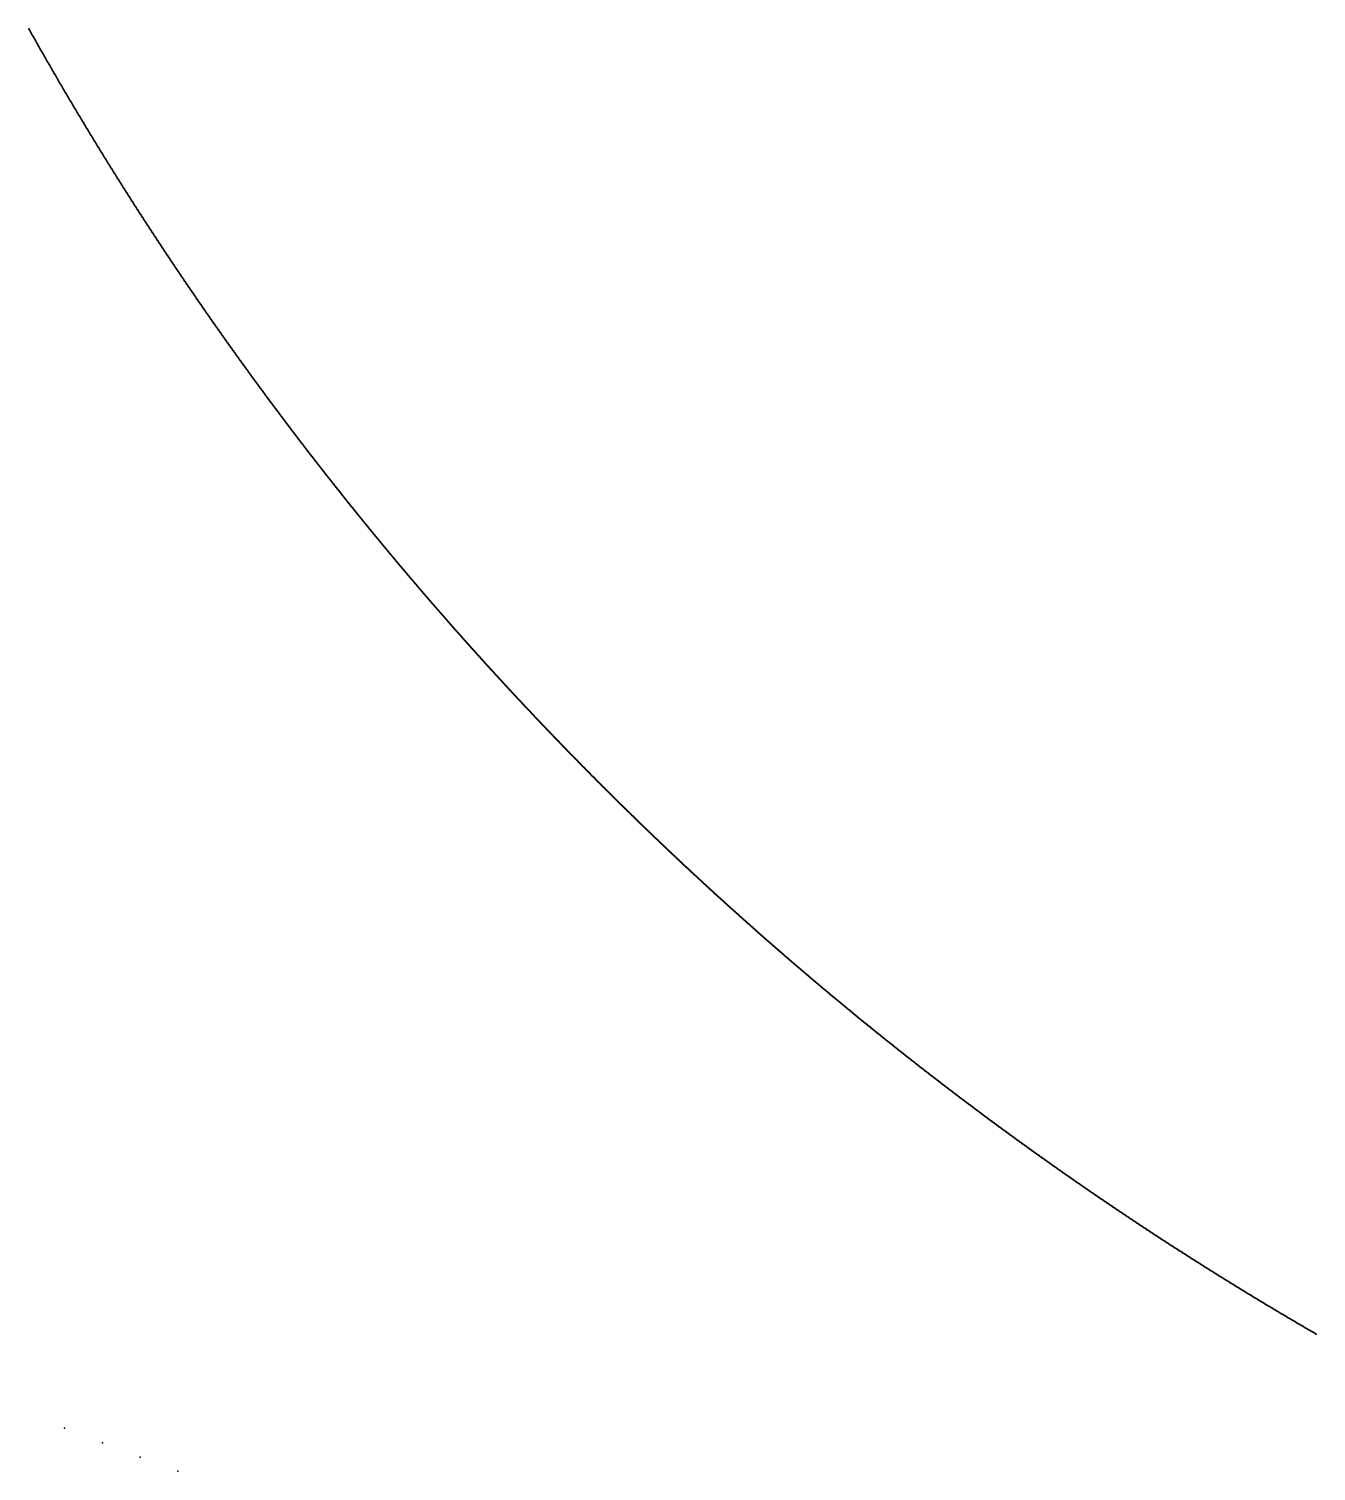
# Model space of a CAD drawing. Header units: metres. Extents: x -98 to 49, y -90 to 91.
# Drawn here: x -42.89 to -24.62, y -44.5 to -24.03 of the extents above; entities that cross this region are included whole.
import ezdxf

# ---------------------------------------------------------------- set-up
doc = ezdxf.new("R2010")
doc.units = ezdxf.units.M

msp = doc.modelspace()

# ---------------------------------------------------------------- linework, layer by layer
for p in [(-42.895, -24.03), (-42.89, -24.039), (-42.885, -24.048), (-42.88, -24.056), (-42.875, -24.065), (-42.87, -24.074), (-42.865, -24.083), (-42.861, -24.091), (-42.856, -24.1), (-42.851, -24.109), (-42.846, -24.117), (-42.841, -24.126), (-42.836, -24.135), (-42.831, -24.144), (-42.826, -24.152), (-42.821, -24.161), (-42.816, -24.17), (-42.811, -24.178), (-42.807, -24.187), (-42.802, -24.196), (-42.797, -24.205), (-42.792, -24.213), (-42.787, -24.222), (-42.782, -24.231), (-42.777, -24.239), (-42.772, -24.248), (-42.767, -24.257), (-42.762, -24.265), (-42.757, -24.274), (-42.752, -24.283), (-42.747, -24.291), (-42.742, -24.3), (-42.737, -24.309), (-42.733, -24.318), (-42.728, -24.326), (-42.723, -24.335), (-42.718, -24.344), (-42.713, -24.352), (-42.708, -24.361), (-42.703, -24.37), (-42.698, -24.378), (-42.693, -24.387), (-42.688, -24.396), (-42.683, -24.404), (-42.678, -24.413), (-42.673, -24.422), (-42.668, -24.43), (-42.663, -24.439), (-42.658, -24.448), (-42.653, -24.456), (-42.648, -24.465), (-42.643, -24.474), (-42.638, -24.483), (-42.633, -24.491), (-42.628, -24.5), (-42.623, -24.509), (-42.618, -24.517), (-42.613, -24.526), (-42.608, -24.535), (-42.603, -24.543), (-42.598, -24.552), (-42.593, -24.561), (-42.588, -24.569), (-42.583, -24.578), (-42.578, -24.586), (-42.573, -24.595), (-42.568, -24.604), (-42.563, -24.612), (-42.558, -24.621), (-42.553, -24.63), (-42.548, -24.638), (-42.543, -24.647), (-42.538, -24.656), (-42.533, -24.664), (-42.528, -24.673), (-42.523, -24.682), (-42.518, -24.69), (-42.513, -24.699), (-42.508, -24.708), (-42.503, -24.716), (-42.498, -24.725), (-42.493, -24.734), (-42.488, -24.742), (-42.483, -24.751), (-42.478, -24.759), (-42.473, -24.768), (-42.468, -24.777), (-42.463, -24.785), (-42.458, -24.794), (-42.453, -24.803), (-42.448, -24.811), (-42.443, -24.82), (-42.438, -24.829), (-42.433, -24.837), (-42.428, -24.846), (-42.423, -24.854), (-42.417, -24.863), (-42.412, -24.872), (-42.407, -24.88), (-42.402, -24.889), (-42.397, -24.898), (-42.392, -24.906), (-42.387, -24.915), (-42.382, -24.923), (-42.377, -24.932), (-42.372, -24.941), (-42.367, -24.949), (-42.362, -24.958), (-42.357, -24.966), (-42.352, -24.975), (-42.347, -24.984), (-42.341, -24.992), (-42.336, -25.001), (-42.331, -25.01), (-42.326, -25.018), (-42.321, -25.027), (-42.316, -25.035), (-42.311, -25.044), (-42.306, -25.053), (-42.301, -25.061), (-42.296, -25.07), (-42.291, -25.078), (-42.285, -25.087), (-42.28, -25.096), (-42.275, -25.104), (-42.27, -25.113), (-42.265, -25.121), (-42.26, -25.13), (-42.255, -25.139), (-42.25, -25.147), (-42.245, -25.156), (-42.239, -25.164), (-42.234, -25.173), (-42.229, -25.182), (-42.224, -25.19), (-42.219, -25.199), (-42.214, -25.207), (-42.209, -25.216), (-42.204, -25.224), (-42.198, -25.233), (-42.193, -25.242), (-42.188, -25.25), (-42.183, -25.259), (-42.178, -25.267), (-42.173, -25.276), (-42.168, -25.284), (-42.162, -25.293), (-42.157, -25.302), (-42.152, -25.31), (-42.147, -25.319), (-42.142, -25.327), (-42.137, -25.336), (-42.132, -25.344), (-42.126, -25.353), (-42.121, -25.362), (-42.116, -25.37), (-42.111, -25.379), (-42.106, -25.387), (-42.101, -25.396), (-42.095, -25.404), (-42.09, -25.413), (-42.085, -25.422), (-42.08, -25.43), (-42.075, -25.439), (-42.07, -25.447), (-42.064, -25.456), (-42.059, -25.464), (-42.054, -25.473), (-42.049, -25.481), (-42.044, -25.49), (-42.039, -25.499), (-42.033, -25.507), (-42.028, -25.516), (-42.023, -25.524), (-42.018, -25.533), (-42.013, -25.541), (-42.007, -25.55), (-42.002, -25.558), (-41.997, -25.567), (-41.992, -25.575), (-41.987, -25.584), (-41.981, -25.593), (-41.976, -25.601), (-41.971, -25.61), (-41.966, -25.618), (-41.961, -25.627), (-41.955, -25.635), (-41.95, -25.644), (-41.945, -25.652), (-41.94, -25.661), (-41.934, -25.669), (-41.929, -25.678), (-41.924, -25.686), (-41.919, -25.695), (-41.914, -25.703), (-41.908, -25.712), (-41.903, -25.72), (-41.898, -25.729), (-41.893, -25.738), (-41.887, -25.746), (-41.882, -25.755), (-41.877, -25.763), (-41.872, -25.772), (-41.866, -25.78), (-41.861, -25.789), (-41.856, -25.797), (-41.851, -25.806), (-41.845, -25.814), (-41.84, -25.823), (-41.835, -25.831), (-41.83, -25.84), (-41.824, -25.848), (-41.819, -25.857), (-41.814, -25.865), (-41.809, -25.874), (-41.803, -25.882), (-41.798, -25.891), (-41.793, -25.899), (-41.788, -25.908), (-41.782, -25.916), (-41.777, -25.925), (-41.772, -25.933), (-41.767, -25.942), (-41.761, -25.95), (-41.756, -25.959), (-41.751, -25.967), (-41.745, -25.976), (-41.74, -25.984), (-41.735, -25.993), (-41.73, -26.001), (-41.724, -26.01), (-41.719, -26.018), (-41.714, -26.027), (-41.708, -26.035), (-41.703, -26.044), (-41.698, -26.052), (-41.692, -26.06), (-41.687, -26.069), (-41.682, -26.077), (-41.677, -26.086), (-41.671, -26.094), (-41.666, -26.103), (-41.661, -26.111), (-41.655, -26.12), (-41.65, -26.128), (-41.645, -26.137), (-41.639, -26.145), (-41.634, -26.154), (-41.629, -26.162), (-41.623, -26.171), (-41.618, -26.179), (-41.613, -26.188), (-41.607, -26.196), (-41.602, -26.204), (-41.597, -26.213), (-41.591, -26.221), (-41.586, -26.23), (-41.581, -26.238), (-41.575, -26.247), (-41.57, -26.255), (-41.565, -26.264), (-41.559, -26.272), (-41.554, -26.281), (-41.549, -26.289), (-41.543, -26.297), (-41.538, -26.306), (-41.533, -26.314), (-41.527, -26.323), (-41.522, -26.331), (-41.517, -26.34), (-41.511, -26.348), (-41.506, -26.357), (-41.501, -26.365), (-41.495, -26.373), (-41.49, -26.382), (-41.484, -26.39), (-41.479, -26.399), (-41.474, -26.407), (-41.468, -26.416), (-41.463, -26.424), (-41.458, -26.433), (-41.452, -26.441), (-41.447, -26.449), (-41.442, -26.458), (-41.436, -26.466), (-41.431, -26.475), (-41.425, -26.483), (-41.42, -26.491), (-41.415, -26.5), (-41.409, -26.508), (-41.404, -26.517), (-41.398, -26.525), (-41.393, -26.534), (-41.388, -26.542), (-41.382, -26.55), (-41.377, -26.559), (-41.371, -26.567), (-41.366, -26.576), (-41.361, -26.584), (-41.355, -26.593), (-41.35, -26.601), (-41.344, -26.609), (-41.339, -26.618), (-41.334, -26.626), (-41.328, -26.635), (-41.323, -26.643), (-41.317, -26.651), (-41.312, -26.66), (-41.306, -26.668), (-41.301, -26.677), (-41.296, -26.685), (-41.29, -26.693), (-41.285, -26.702), (-41.279, -26.71), (-41.274, -26.719), (-41.268, -26.727), (-41.263, -26.735), (-41.258, -26.744), (-41.252, -26.752), (-41.247, -26.76), (-41.241, -26.769), (-41.236, -26.777), (-41.23, -26.786), (-41.225, -26.794), (-41.219, -26.802), (-41.214, -26.811), (-41.209, -26.819), (-41.203, -26.828), (-41.198, -26.836), (-41.192, -26.844), (-41.187, -26.853), (-41.181, -26.861), (-41.176, -26.869), (-41.17, -26.878), (-41.165, -26.886), (-41.159, -26.895), (-41.154, -26.903), (-41.148, -26.911), (-41.143, -26.92), (-41.138, -26.928), (-41.132, -26.936), (-41.127, -26.945), (-41.121, -26.953), (-41.116, -26.961), (-41.11, -26.97), (-41.105, -26.978), (-41.099, -26.987), (-41.094, -26.995), (-41.088, -27.003), (-41.083, -27.012), (-41.077, -27.02), (-41.072, -27.028), (-41.066, -27.037), (-41.061, -27.045), (-41.055, -27.053), (-41.05, -27.062), (-41.044, -27.07), (-41.039, -27.078), (-41.033, -27.087), (-41.028, -27.095), (-41.022, -27.103), (-41.017, -27.112), (-41.011, -27.12), (-41.006, -27.128), (-41, -27.137), (-40.995, -27.145), (-40.989, -27.153), (-40.984, -27.162), (-40.978, -27.17), (-40.972, -27.179), (-40.967, -27.187), (-40.961, -27.195), (-40.956, -27.203), (-40.95, -27.212), (-40.945, -27.22), (-40.939, -27.228), (-40.934, -27.237), (-40.928, -27.245), (-40.923, -27.253), (-40.917, -27.262), (-40.912, -27.27), (-40.906, -27.278), (-40.9, -27.287), (-40.895, -27.295), (-40.889, -27.303), (-40.884, -27.312), (-40.878, -27.32), (-40.873, -27.328), (-40.867, -27.337), (-40.862, -27.345), (-40.856, -27.353), (-40.85, -27.362), (-40.845, -27.37), (-40.839, -27.378), (-40.834, -27.386), (-40.828, -27.395), (-40.823, -27.403), (-40.817, -27.411), (-40.811, -27.42), (-40.806, -27.428), (-40.8, -27.436), (-40.795, -27.445), (-40.789, -27.453), (-40.784, -27.461), (-40.778, -27.469), (-40.772, -27.478), (-40.767, -27.486), (-40.761, -27.494), (-40.756, -27.503), (-40.75, -27.511), (-40.744, -27.519), (-40.739, -27.527), (-40.733, -27.536), (-40.728, -27.544), (-40.722, -27.552), (-40.716, -27.561), (-40.711, -27.569), (-40.705, -27.577), (-40.7, -27.585), (-40.694, -27.594), (-40.688, -27.602), (-40.683, -27.61), (-40.677, -27.619), (-40.672, -27.627), (-40.666, -27.635), (-40.66, -27.643), (-40.655, -27.652), (-40.649, -27.66), (-40.643, -27.668), (-40.638, -27.676), (-40.632, -27.685), (-40.627, -27.693), (-40.621, -27.701), (-40.615, -27.709), (-40.61, -27.718), (-40.604, -27.726), (-40.598, -27.734), (-40.593, -27.742), (-40.587, -27.751), (-40.581, -27.759), (-40.576, -27.767), (-40.57, -27.775), (-40.564, -27.784), (-40.559, -27.792), (-40.553, -27.8), (-40.548, -27.808), (-40.542, -27.817), (-40.536, -27.825), (-40.531, -27.833), (-40.525, -27.841), (-40.519, -27.85), (-40.514, -27.858), (-40.508, -27.866), (-40.502, -27.874), (-40.497, -27.883), (-40.491, -27.891), (-40.485, -27.899), (-40.48, -27.907), (-40.474, -27.916), (-40.468, -27.924), (-40.463, -27.932), (-40.457, -27.94), (-40.451, -27.949), (-40.445, -27.957), (-40.44, -27.965), (-40.434, -27.973), (-40.428, -27.981), (-40.423, -27.99), (-40.417, -27.998), (-40.411, -28.006), (-40.406, -28.014), (-40.4, -28.022), (-40.394, -28.031), (-40.389, -28.039), (-40.383, -28.047), (-40.377, -28.055), (-40.371, -28.064), (-40.366, -28.072), (-40.36, -28.08), (-40.354, -28.088), (-40.349, -28.096), (-40.343, -28.105), (-40.337, -28.113), (-40.331, -28.121), (-40.326, -28.129), (-40.32, -28.137), (-40.314, -28.146), (-40.309, -28.154), (-40.303, -28.162), (-40.297, -28.17), (-40.291, -28.178), (-40.286, -28.187), (-40.28, -28.195), (-40.274, -28.203), (-40.268, -28.211), (-40.263, -28.219), (-40.257, -28.228), (-40.251, -28.236), (-40.245, -28.244), (-40.24, -28.252), (-40.234, -28.26), (-40.228, -28.268), (-40.222, -28.277), (-40.217, -28.285), (-40.211, -28.293), (-40.205, -28.301), (-40.199, -28.309), (-40.194, -28.318), (-40.188, -28.326), (-40.182, -28.334), (-40.176, -28.342), (-40.171, -28.35), (-40.165, -28.358), (-40.159, -28.367), (-40.153, -28.375), (-40.148, -28.383), (-40.142, -28.391), (-40.136, -28.399), (-40.13, -28.407), (-40.124, -28.416), (-40.119, -28.424), (-40.113, -28.432), (-40.107, -28.44), (-40.101, -28.448), (-40.096, -28.456), (-40.09, -28.464), (-40.084, -28.473), (-40.078, -28.481), (-40.072, -28.489), (-40.067, -28.497), (-40.061, -28.505), (-40.055, -28.513), (-40.049, -28.522), (-40.043, -28.53), (-40.038, -28.538), (-40.032, -28.546), (-40.026, -28.554), (-40.02, -28.562), (-40.014, -28.57), (-40.009, -28.578), (-40.003, -28.587), (-39.997, -28.595), (-39.991, -28.603), (-39.985, -28.611), (-39.979, -28.619), (-39.974, -28.627), (-39.968, -28.635), (-39.962, -28.644), (-39.956, -28.652), (-39.95, -28.66), (-39.945, -28.668), (-39.939, -28.676), (-39.933, -28.684), (-39.927, -28.692), (-39.921, -28.7), (-39.915, -28.709), (-39.91, -28.717), (-39.904, -28.725), (-39.898, -28.733), (-39.892, -28.741), (-39.886, -28.749), (-39.88, -28.757), (-39.874, -28.765), (-39.869, -28.773), (-39.863, -28.782), (-39.857, -28.79), (-39.851, -28.798), (-39.845, -28.806), (-39.839, -28.814), (-39.833, -28.822), (-39.828, -28.83), (-39.822, -28.838), (-39.816, -28.846), (-39.81, -28.854), (-39.804, -28.863), (-39.798, -28.871), (-39.792, -28.879), (-39.787, -28.887), (-39.781, -28.895), (-39.775, -28.903), (-39.769, -28.911), (-39.763, -28.919), (-39.757, -28.927), (-39.751, -28.935), (-39.745, -28.943), (-39.739, -28.952), (-39.734, -28.96), (-39.728, -28.968), (-39.722, -28.976), (-39.716, -28.984), (-39.71, -28.992), (-39.704, -29), (-39.698, -29.008), (-39.692, -29.016), (-39.686, -29.024), (-39.68, -29.032), (-39.675, -29.04), (-39.669, -29.048), (-39.663, -29.056), (-39.657, -29.065), (-39.651, -29.073), (-39.645, -29.081), (-39.639, -29.089), (-39.633, -29.097), (-39.627, -29.105), (-39.621, -29.113), (-39.615, -29.121), (-39.61, -29.129), (-39.604, -29.137), (-39.598, -29.145), (-39.592, -29.153), (-39.586, -29.161), (-39.58, -29.169), (-39.574, -29.177), (-39.568, -29.185), (-39.562, -29.193), (-39.556, -29.201), (-39.55, -29.209), (-39.544, -29.218), (-39.538, -29.226), (-39.532, -29.234), (-39.526, -29.242), (-39.52, -29.25), (-39.515, -29.258), (-39.509, -29.266), (-39.503, -29.274), (-39.497, -29.282), (-39.491, -29.29), (-39.485, -29.298), (-39.479, -29.306), (-39.473, -29.314), (-39.467, -29.322), (-39.461, -29.33), (-39.455, -29.338), (-39.449, -29.346), (-39.443, -29.354), (-39.437, -29.362), (-39.431, -29.37), (-39.425, -29.378), (-39.419, -29.386), (-39.413, -29.394), (-39.407, -29.402), (-39.401, -29.41), (-39.395, -29.418), (-39.389, -29.426), (-39.383, -29.434), (-39.377, -29.442), (-39.371, -29.45), (-39.365, -29.458), (-39.359, -29.466), (-39.353, -29.474), (-39.347, -29.482), (-39.341, -29.49), (-39.335, -29.498), (-39.329, -29.506), (-39.323, -29.514), (-39.317, -29.522), (-39.311, -29.53), (-39.305, -29.538), (-39.299, -29.546), (-39.293, -29.554), (-39.287, -29.562), (-39.281, -29.57), (-39.275, -29.578), (-39.269, -29.586), (-39.263, -29.594), (-39.257, -29.602), (-39.251, -29.61), (-39.245, -29.618), (-39.239, -29.626), (-39.233, -29.634), (-39.227, -29.642), (-39.221, -29.65), (-39.215, -29.658), (-39.209, -29.666), (-39.203, -29.674), (-39.197, -29.682), (-39.191, -29.69), (-39.185, -29.698), (-39.179, -29.706), (-39.173, -29.714), (-39.167, -29.722), (-39.161, -29.73), (-39.155, -29.738), (-39.149, -29.746), (-39.143, -29.754), (-39.136, -29.762), (-39.13, -29.77), (-39.124, -29.777), (-39.118, -29.785), (-39.112, -29.793), (-39.106, -29.801), (-39.1, -29.809), (-39.094, -29.817), (-39.088, -29.825), (-39.082, -29.833), (-39.076, -29.841), (-39.07, -29.849), (-39.064, -29.857), (-39.058, -29.865), (-39.052, -29.873), (-39.045, -29.881), (-39.039, -29.889), (-39.033, -29.897), (-39.027, -29.905), (-39.021, -29.913), (-39.015, -29.921), (-39.009, -29.928), (-39.003, -29.936), (-38.997, -29.944), (-38.991, -29.952), (-38.985, -29.96), (-38.979, -29.968), (-38.972, -29.976), (-38.966, -29.984), (-38.96, -29.992), (-38.954, -30), (-38.948, -30.008), (-38.942, -30.016), (-38.936, -30.024), (-38.93, -30.031), (-38.924, -30.039), (-38.918, -30.047), (-38.911, -30.055), (-38.905, -30.063), (-38.899, -30.071), (-38.893, -30.079), (-38.887, -30.087), (-38.881, -30.095), (-38.875, -30.103), (-38.869, -30.111), (-38.862, -30.118), (-38.856, -30.126), (-38.85, -30.134), (-38.844, -30.142), (-38.838, -30.15), (-38.832, -30.158), (-38.826, -30.166), (-38.82, -30.174), (-38.813, -30.182), (-38.807, -30.19), (-38.801, -30.197), (-38.795, -30.205), (-38.789, -30.213), (-38.783, -30.221), (-38.777, -30.229), (-38.77, -30.237), (-38.764, -30.245), (-38.758, -30.253), (-38.752, -30.261), (-38.746, -30.268), (-38.74, -30.276), (-38.733, -30.284), (-38.727, -30.292), (-38.721, -30.3), (-38.715, -30.308), (-38.709, -30.316), (-38.703, -30.324), (-38.696, -30.331), (-38.69, -30.339), (-38.684, -30.347), (-38.678, -30.355), (-38.672, -30.363), (-38.666, -30.371), (-38.659, -30.379), (-38.653, -30.386), (-38.647, -30.394), (-38.641, -30.402), (-38.635, -30.41), (-38.629, -30.418), (-38.622, -30.426), (-38.616, -30.434), (-38.61, -30.441), (-38.604, -30.449), (-38.598, -30.457), (-38.591, -30.465), (-38.585, -30.473), (-38.579, -30.481), (-38.573, -30.489), (-38.567, -30.496), (-38.56, -30.504), (-38.554, -30.512), (-38.548, -30.52), (-38.542, -30.528), (-38.536, -30.536), (-38.529, -30.543), (-38.523, -30.551), (-38.517, -30.559), (-38.511, -30.567), (-38.505, -30.575), (-38.498, -30.583), (-38.492, -30.59), (-38.486, -30.598), (-38.48, -30.606), (-38.473, -30.614), (-38.467, -30.622), (-38.461, -30.63), (-38.455, -30.637), (-38.448, -30.645), (-38.442, -30.653), (-38.436, -30.661), (-38.43, -30.669), (-38.424, -30.676), (-38.417, -30.684), (-38.411, -30.692), (-38.405, -30.7), (-38.399, -30.708), (-38.392, -30.716), (-38.386, -30.723), (-38.38, -30.731), (-38.374, -30.739), (-38.367, -30.747), (-38.361, -30.755), (-38.355, -30.762), (-38.349, -30.77), (-38.342, -30.778), (-38.336, -30.786), (-38.33, -30.794), (-38.324, -30.801), (-38.317, -30.809), (-38.311, -30.817), (-38.305, -30.825), (-38.298, -30.832), (-38.292, -30.84), (-38.286, -30.848), (-38.28, -30.856), (-38.273, -30.864), (-38.267, -30.871), (-38.261, -30.879), (-38.255, -30.887), (-38.248, -30.895), (-38.242, -30.903), (-38.236, -30.91), (-38.229, -30.918), (-38.223, -30.926), (-38.217, -30.934), (-38.211, -30.941), (-38.204, -30.949), (-38.198, -30.957), (-38.192, -30.965), (-38.185, -30.972), (-38.179, -30.98), (-38.173, -30.988), (-38.166, -30.996), (-38.16, -31.004), (-38.154, -31.011), (-38.148, -31.019), (-38.141, -31.027), (-38.135, -31.035), (-38.129, -31.042), (-38.122, -31.05), (-38.116, -31.058), (-38.11, -31.066), (-38.103, -31.073), (-38.097, -31.081), (-38.091, -31.089), (-38.084, -31.097), (-38.078, -31.104), (-38.072, -31.112), (-38.065, -31.12), (-38.059, -31.128), (-38.053, -31.135), (-38.046, -31.143), (-38.04, -31.151), (-38.034, -31.158), (-38.027, -31.166), (-38.021, -31.174), (-38.015, -31.182), (-38.008, -31.189), (-38.002, -31.197), (-37.996, -31.205), (-37.989, -31.213), (-37.983, -31.22), (-37.977, -31.228), (-37.97, -31.236), (-37.964, -31.243), (-37.958, -31.251), (-37.951, -31.259), (-37.945, -31.267), (-37.938, -31.274), (-37.932, -31.282), (-37.926, -31.29), (-37.919, -31.297), (-37.913, -31.305), (-37.907, -31.313), (-37.9, -31.321), (-37.894, -31.328), (-37.888, -31.336), (-37.881, -31.344), (-37.875, -31.351), (-37.868, -31.359), (-37.862, -31.367), (-37.856, -31.375), (-37.849, -31.382), (-37.843, -31.39), (-37.837, -31.398), (-37.83, -31.405), (-37.824, -31.413), (-37.817, -31.421), (-37.811, -31.428), (-37.805, -31.436), (-37.798, -31.444), (-37.792, -31.451), (-37.785, -31.459), (-37.779, -31.467), (-37.773, -31.475), (-37.766, -31.482), (-37.76, -31.49), (-37.753, -31.498), (-37.747, -31.505), (-37.741, -31.513), (-37.734, -31.521), (-37.728, -31.528), (-37.721, -31.536), (-37.715, -31.544), (-37.708, -31.551), (-37.702, -31.559), (-37.696, -31.567), (-37.689, -31.574), (-37.683, -31.582), (-37.676, -31.59), (-37.67, -31.597), (-37.664, -31.605), (-37.657, -31.613), (-37.651, -31.62), (-37.644, -31.628), (-37.638, -31.636), (-37.631, -31.643), (-37.625, -31.651), (-37.619, -31.659), (-37.612, -31.666), (-37.606, -31.674), (-37.599, -31.681), (-37.593, -31.689), (-37.586, -31.697), (-37.58, -31.704), (-37.573, -31.712), (-37.567, -31.72), (-37.561, -31.727), (-37.554, -31.735), (-37.548, -31.743), (-37.541, -31.75), (-37.535, -31.758), (-37.528, -31.765), (-37.522, -31.773), (-37.515, -31.781), (-37.509, -31.788), (-37.502, -31.796), (-37.496, -31.804), (-37.489, -31.811), (-37.483, -31.819), (-37.476, -31.826), (-37.47, -31.834), (-37.464, -31.842), (-37.457, -31.849), (-37.451, -31.857), (-37.444, -31.865), (-37.438, -31.872), (-37.431, -31.88), (-37.425, -31.887), (-37.418, -31.895), (-37.412, -31.903), (-37.405, -31.91), (-37.399, -31.918), (-37.392, -31.925), (-37.386, -31.933), (-37.379, -31.941), (-37.373, -31.948), (-37.366, -31.956), (-37.36, -31.963), (-37.353, -31.971), (-37.347, -31.979), (-37.34, -31.986), (-37.334, -31.994), (-37.327, -32.001), (-37.321, -32.009), (-37.314, -32.017), (-37.308, -32.024), (-37.301, -32.032), (-37.295, -32.039), (-37.288, -32.047), (-37.282, -32.055), (-37.275, -32.062), (-37.269, -32.07), (-37.262, -32.077), (-37.256, -32.085), (-37.249, -32.092), (-37.242, -32.1), (-37.236, -32.108), (-37.229, -32.115), (-37.223, -32.123), (-37.216, -32.13), (-37.21, -32.138), (-37.203, -32.145), (-37.197, -32.153), (-37.19, -32.161), (-37.184, -32.168), (-37.177, -32.176), (-37.171, -32.183), (-37.164, -32.191), (-37.157, -32.198), (-37.151, -32.206), (-37.144, -32.213), (-37.138, -32.221), (-37.131, -32.229), (-37.125, -32.236), (-37.118, -32.244), (-37.112, -32.251), (-37.105, -32.259), (-37.099, -32.266), (-37.092, -32.274), (-37.085, -32.281), (-37.079, -32.289), (-37.072, -32.296), (-37.066, -32.304), (-37.059, -32.312), (-37.053, -32.319), (-37.046, -32.327), (-37.039, -32.334), (-37.033, -32.342), (-37.026, -32.349), (-37.02, -32.357), (-37.013, -32.364), (-37.006, -32.372), (-37, -32.379), (-36.993, -32.387), (-36.987, -32.394), (-36.98, -32.402), (-36.974, -32.409), (-36.967, -32.417), (-36.96, -32.424), (-36.954, -32.432), (-36.947, -32.439), (-36.941, -32.447), (-36.934, -32.455), (-36.927, -32.462), (-36.921, -32.47), (-36.914, -32.477), (-36.908, -32.485), (-36.901, -32.492), (-36.894, -32.5), (-36.888, -32.507), (-36.881, -32.515), (-36.875, -32.522), (-36.868, -32.53), (-36.861, -32.537), (-36.855, -32.545), (-36.848, -32.552), (-36.841, -32.56), (-36.835, -32.567), (-36.828, -32.575), (-36.822, -32.582), (-36.815, -32.589), (-36.808, -32.597), (-36.802, -32.604), (-36.795, -32.612), (-36.788, -32.619), (-36.782, -32.627), (-36.775, -32.634), (-36.768, -32.642), (-36.762, -32.649), (-36.755, -32.657), (-36.749, -32.664), (-36.742, -32.672), (-36.735, -32.679), (-36.729, -32.687), (-36.722, -32.694), (-36.715, -32.702), (-36.709, -32.709), (-36.702, -32.717), (-36.695, -32.724), (-36.689, -32.731), (-36.682, -32.739), (-36.675, -32.746), (-36.669, -32.754), (-36.662, -32.761), (-36.655, -32.769), (-36.649, -32.776), (-36.642, -32.784), (-36.635, -32.791), (-36.629, -32.799), (-36.622, -32.806), (-36.615, -32.813), (-36.609, -32.821), (-36.602, -32.828), (-36.595, -32.836), (-36.589, -32.843), (-36.582, -32.851), (-36.575, -32.858), (-36.569, -32.866), (-36.562, -32.873), (-36.555, -32.88), (-36.549, -32.888), (-36.542, -32.895), (-36.535, -32.903), (-36.529, -32.91), (-36.522, -32.918), (-36.515, -32.925), (-36.508, -32.932), (-36.502, -32.94), (-36.495, -32.947), (-36.488, -32.955), (-36.482, -32.962), (-36.475, -32.97), (-36.468, -32.977), (-36.462, -32.984), (-36.455, -32.992), (-36.448, -32.999), (-36.441, -33.007), (-36.435, -33.014), (-36.428, -33.021), (-36.421, -33.029), (-36.415, -33.036), (-36.408, -33.044), (-36.401, -33.051), (-36.394, -33.058), (-36.388, -33.066), (-36.381, -33.073), (-36.374, -33.081), (-36.367, -33.088), (-36.361, -33.095), (-36.354, -33.103), (-36.347, -33.11), (-36.341, -33.118), (-36.334, -33.125), (-36.327, -33.132), (-36.32, -33.14), (-36.314, -33.147), (-36.307, -33.155), (-36.3, -33.162), (-36.293, -33.169), (-36.287, -33.177), (-36.28, -33.184), (-36.273, -33.191), (-36.266, -33.199), (-36.26, -33.206), (-36.253, -33.214), (-36.246, -33.221), (-36.239, -33.228), (-36.233, -33.236), (-36.226, -33.243), (-36.219, -33.25), (-36.212, -33.258), (-36.206, -33.265), (-36.199, -33.273), (-36.192, -33.28), (-36.185, -33.287), (-36.178, -33.295), (-36.172, -33.302), (-36.165, -33.309), (-36.158, -33.317), (-36.151, -33.324), (-36.145, -33.331), (-36.138, -33.339), (-36.131, -33.346), (-36.124, -33.353), (-36.117, -33.361), (-36.111, -33.368), (-36.104, -33.375), (-36.097, -33.383), (-36.09, -33.39), (-36.084, -33.397), (-36.077, -33.405), (-36.07, -33.412), (-36.063, -33.419), (-36.056, -33.427), (-36.05, -33.434), (-36.043, -33.441), (-36.036, -33.449), (-36.029, -33.456), (-36.022, -33.463), (-36.016, -33.471), (-36.009, -33.478), (-36.002, -33.485), (-35.995, -33.493), (-35.988, -33.5), (-35.981, -33.507), (-35.975, -33.515), (-35.968, -33.522), (-35.961, -33.529), (-35.954, -33.537), (-35.947, -33.544), (-35.941, -33.551), (-35.934, -33.559), (-35.927, -33.566), (-35.92, -33.573), (-35.913, -33.581), (-35.906, -33.588), (-35.9, -33.595), (-35.893, -33.602), (-35.886, -33.61), (-35.879, -33.617), (-35.872, -33.624), (-35.865, -33.632), (-35.859, -33.639), (-35.852, -33.646), (-35.845, -33.653), (-35.838, -33.661), (-35.831, -33.668), (-35.824, -33.675), (-35.818, -33.683), (-35.811, -33.69), (-35.804, -33.697), (-35.797, -33.704), (-35.79, -33.712), (-35.783, -33.719), (-35.776, -33.726), (-35.77, -33.734), (-35.763, -33.741), (-35.756, -33.748), (-35.749, -33.755), (-35.742, -33.763), (-35.735, -33.77), (-35.728, -33.777), (-35.721, -33.784), (-35.715, -33.792), (-35.708, -33.799), (-35.701, -33.806), (-35.694, -33.814), (-35.687, -33.821), (-35.68, -33.828), (-35.673, -33.835), (-35.666, -33.843), (-35.66, -33.85), (-35.653, -33.857), (-35.646, -33.864), (-35.639, -33.872), (-35.632, -33.879), (-35.625, -33.886), (-35.618, -33.893), (-35.611, -33.901), (-35.604, -33.908), (-35.598, -33.915), (-35.591, -33.922), (-35.584, -33.929), (-35.577, -33.937), (-35.57, -33.944), (-35.563, -33.951), (-35.556, -33.958), (-35.549, -33.966), (-35.542, -33.973), (-35.535, -33.98), (-35.529, -33.987), (-35.522, -33.995), (-35.515, -34.002), (-35.508, -34.009), (-35.501, -34.016), (-35.494, -34.023), (-35.487, -34.031), (-35.48, -34.038), (-35.473, -34.045), (-35.466, -34.052), (-35.459, -34.06), (-35.452, -34.067), (-35.445, -34.074), (-35.439, -34.081), (-35.432, -34.088), (-35.425, -34.096), (-35.418, -34.103), (-35.411, -34.11), (-35.404, -34.117), (-35.397, -34.124), (-35.39, -34.132), (-35.383, -34.139), (-35.376, -34.146), (-35.369, -34.153), (-35.362, -34.16), (-35.355, -34.168), (-35.348, -34.175), (-35.341, -34.182), (-35.334, -34.189), (-35.327, -34.196), (-35.321, -34.203), (-35.314, -34.211), (-35.307, -34.218), (-35.3, -34.225), (-35.293, -34.232), (-35.286, -34.239), (-35.279, -34.247), (-35.272, -34.254), (-35.265, -34.261), (-35.258, -34.268), (-35.251, -34.275), (-35.244, -34.282), (-35.237, -34.29), (-35.23, -34.297), (-35.223, -34.304), (-35.216, -34.311), (-35.209, -34.318), (-35.202, -34.325), (-35.195, -34.333), (-35.188, -34.34), (-35.181, -34.347), (-35.174, -34.354), (-35.167, -34.361), (-35.16, -34.368), (-35.153, -34.375), (-35.146, -34.383), (-35.139, -34.39), (-35.132, -34.397), (-35.125, -34.404), (-35.118, -34.411), (-35.111, -34.418), (-35.104, -34.425), (-35.097, -34.433), (-35.09, -34.44), (-35.083, -34.447), (-35.076, -34.454), (-35.069, -34.461), (-35.062, -34.468), (-35.055, -34.475), (-35.048, -34.483), (-35.041, -34.49), (-35.034, -34.497), (-35.027, -34.504), (-35.02, -34.511), (-35.013, -34.518), (-35.006, -34.525), (-34.999, -34.532), (-34.992, -34.539), (-34.985, -34.547), (-34.978, -34.554), (-34.971, -34.561), (-34.964, -34.568), (-34.957, -34.575), (-34.95, -34.582), (-34.943, -34.589), (-34.936, -34.596), (-34.929, -34.603), (-34.922, -34.611), (-34.915, -34.618), (-34.908, -34.625), (-34.901, -34.632), (-34.893, -34.639), (-34.886, -34.646), (-34.879, -34.653), (-34.872, -34.66), (-34.865, -34.667), (-34.858, -34.674), (-34.851, -34.682), (-34.844, -34.689), (-34.837, -34.696), (-34.83, -34.703), (-34.823, -34.71), (-34.816, -34.717), (-34.809, -34.724), (-34.802, -34.731), (-34.795, -34.738), (-34.788, -34.745), (-34.781, -34.752), (-34.774, -34.759), (-34.766, -34.766), (-34.759, -34.774), (-34.752, -34.781), (-34.745, -34.788), (-34.738, -34.795), (-34.731, -34.802), (-34.724, -34.809), (-34.717, -34.816), (-34.71, -34.823), (-34.703, -34.83), (-34.696, -34.837), (-34.689, -34.844), (-34.682, -34.851), (-34.674, -34.858), (-34.667, -34.865), (-34.66, -34.872), (-34.653, -34.879), (-34.646, -34.886), (-34.639, -34.893), (-34.632, -34.901), (-34.625, -34.908), (-34.618, -34.915), (-34.611, -34.922), (-34.603, -34.929), (-34.596, -34.936), (-34.589, -34.943), (-34.582, -34.95), (-34.575, -34.957), (-34.568, -34.964), (-34.561, -34.971), (-34.554, -34.978), (-34.547, -34.985), (-34.539, -34.992), (-34.532, -34.999), (-34.525, -35.006), (-34.518, -35.013), (-34.511, -35.02), (-34.504, -35.027), (-34.497, -35.034), (-34.49, -35.041), (-34.483, -35.048), (-34.475, -35.055), (-34.468, -35.062), (-34.461, -35.069), (-34.454, -35.076), (-34.447, -35.083), (-34.44, -35.09), (-34.433, -35.097), (-34.425, -35.104), (-34.418, -35.111), (-34.411, -35.118), (-34.404, -35.125), (-34.397, -35.132), (-34.39, -35.139), (-34.383, -35.146), (-34.375, -35.153), (-34.368, -35.16), (-34.361, -35.167), (-34.354, -35.174), (-34.347, -35.181), (-34.34, -35.188), (-34.333, -35.195), (-34.325, -35.202), (-34.318, -35.209), (-34.311, -35.216), (-34.304, -35.223), (-34.297, -35.23), (-34.29, -35.237), (-34.282, -35.244), (-34.275, -35.251), (-34.268, -35.258), (-34.261, -35.265), (-34.254, -35.272), (-34.247, -35.279), (-34.239, -35.286), (-34.232, -35.293), (-34.225, -35.3), (-34.218, -35.307), (-34.211, -35.314), (-34.203, -35.321), (-34.196, -35.327), (-34.189, -35.334), (-34.182, -35.341), (-34.175, -35.348), (-34.168, -35.355), (-34.16, -35.362), (-34.153, -35.369), (-34.146, -35.376), (-34.139, -35.383), (-34.132, -35.39), (-34.124, -35.397), (-34.117, -35.404), (-34.11, -35.411), (-34.103, -35.418), (-34.096, -35.425), (-34.088, -35.432), (-34.081, -35.439), (-34.074, -35.445), (-34.067, -35.452), (-34.06, -35.459), (-34.052, -35.466), (-34.045, -35.473), (-34.038, -35.48), (-34.031, -35.487), (-34.023, -35.494), (-34.016, -35.501), (-34.009, -35.508), (-34.002, -35.515), (-33.995, -35.522), (-33.987, -35.529), (-33.98, -35.535), (-33.973, -35.542), (-33.966, -35.549), (-33.958, -35.556), (-33.951, -35.563), (-33.944, -35.57), (-33.937, -35.577), (-33.929, -35.584), (-33.922, -35.591), (-33.915, -35.598), (-33.908, -35.604), (-33.901, -35.611), (-33.893, -35.618), (-33.886, -35.625), (-33.879, -35.632), (-33.872, -35.639), (-33.864, -35.646), (-33.857, -35.653), (-33.85, -35.66), (-33.843, -35.666), (-33.835, -35.673), (-33.828, -35.68), (-33.821, -35.687), (-33.814, -35.694), (-33.806, -35.701), (-33.799, -35.708), (-33.792, -35.715), (-33.784, -35.721), (-33.777, -35.728), (-33.77, -35.735), (-33.763, -35.742), (-33.755, -35.749), (-33.748, -35.756), (-33.741, -35.763), (-33.734, -35.77), (-33.726, -35.776), (-33.719, -35.783), (-33.712, -35.79), (-33.704, -35.797), (-33.697, -35.804), (-33.69, -35.811), (-33.683, -35.818), (-33.675, -35.824), (-33.668, -35.831), (-33.661, -35.838), (-33.653, -35.845), (-33.646, -35.852), (-33.639, -35.859), (-33.632, -35.865), (-33.624, -35.872), (-33.617, -35.879), (-33.61, -35.886), (-33.602, -35.893), (-33.595, -35.9), (-33.588, -35.906), (-33.581, -35.913), (-33.573, -35.92), (-33.566, -35.927), (-33.559, -35.934), (-33.551, -35.941), (-33.544, -35.947), (-33.537, -35.954), (-33.529, -35.961), (-33.522, -35.968), (-33.515, -35.975), (-33.507, -35.981), (-33.5, -35.988), (-33.493, -35.995), (-33.485, -36.002), (-33.478, -36.009), (-33.471, -36.016), (-33.463, -36.022), (-33.456, -36.029), (-33.449, -36.036), (-33.441, -36.043), (-33.434, -36.05), (-33.427, -36.056), (-33.419, -36.063), (-33.412, -36.07), (-33.405, -36.077), (-33.397, -36.084), (-33.39, -36.09), (-33.383, -36.097), (-33.375, -36.104), (-33.368, -36.111), (-33.361, -36.117), (-33.353, -36.124), (-33.346, -36.131), (-33.339, -36.138), (-33.331, -36.145), (-33.324, -36.151), (-33.317, -36.158), (-33.309, -36.165), (-33.302, -36.172), (-33.295, -36.178), (-33.287, -36.185), (-33.28, -36.192), (-33.273, -36.199), (-33.265, -36.206), (-33.258, -36.212), (-33.25, -36.219), (-33.243, -36.226), (-33.236, -36.233), (-33.228, -36.239), (-33.221, -36.246), (-33.214, -36.253), (-33.206, -36.26), (-33.199, -36.266), (-33.191, -36.273), (-33.184, -36.28), (-33.177, -36.287), (-33.169, -36.293), (-33.162, -36.3), (-33.155, -36.307), (-33.147, -36.314), (-33.14, -36.32), (-33.132, -36.327), (-33.125, -36.334), (-33.118, -36.341), (-33.11, -36.347), (-33.103, -36.354), (-33.095, -36.361), (-33.088, -36.367), (-33.081, -36.374), (-33.073, -36.381), (-33.066, -36.388), (-33.058, -36.394), (-33.051, -36.401), (-33.044, -36.408), (-33.036, -36.415), (-33.029, -36.421), (-33.021, -36.428), (-33.014, -36.435), (-33.007, -36.441), (-32.999, -36.448), (-32.992, -36.455), (-32.984, -36.462), (-32.977, -36.468), (-32.97, -36.475), (-32.962, -36.482), (-32.955, -36.488), (-32.947, -36.495), (-32.94, -36.502), (-32.932, -36.508), (-32.925, -36.515), (-32.918, -36.522), (-32.91, -36.529), (-32.903, -36.535), (-32.895, -36.542), (-32.888, -36.549), (-32.88, -36.555), (-32.873, -36.562), (-32.866, -36.569), (-32.858, -36.575), (-32.851, -36.582), (-32.843, -36.589), (-32.836, -36.595), (-32.828, -36.602), (-32.821, -36.609), (-32.813, -36.615), (-32.806, -36.622), (-32.799, -36.629), (-32.791, -36.635), (-32.784, -36.642), (-32.776, -36.649), (-32.769, -36.655), (-32.761, -36.662), (-32.754, -36.669), (-32.746, -36.675), (-32.739, -36.682), (-32.731, -36.689), (-32.724, -36.695), (-32.717, -36.702), (-32.709, -36.709), (-32.702, -36.715), (-32.694, -36.722), (-32.687, -36.729), (-32.679, -36.735), (-32.672, -36.742), (-32.664, -36.749), (-32.657, -36.755), (-32.649, -36.762), (-32.642, -36.768), (-32.634, -36.775), (-32.627, -36.782), (-32.619, -36.788), (-32.612, -36.795), (-32.604, -36.802), (-32.597, -36.808), (-32.589, -36.815), (-32.582, -36.822), (-32.575, -36.828), (-32.567, -36.835), (-32.56, -36.841), (-32.552, -36.848), (-32.545, -36.855), (-32.537, -36.861), (-32.53, -36.868), (-32.522, -36.875), (-32.515, -36.881), (-32.507, -36.888), (-32.5, -36.894), (-32.492, -36.901), (-32.485, -36.908), (-32.477, -36.914), (-32.47, -36.921), (-32.462, -36.927), (-32.455, -36.934), (-32.447, -36.941), (-32.439, -36.947), (-32.432, -36.954), (-32.424, -36.96), (-32.417, -36.967), (-32.409, -36.974), (-32.402, -36.98), (-32.394, -36.987), (-32.387, -36.993), (-32.379, -37), (-32.372, -37.006), (-32.364, -37.013), (-32.357, -37.02), (-32.349, -37.026), (-32.342, -37.033), (-32.334, -37.039), (-32.327, -37.046), (-32.319, -37.053), (-32.312, -37.059), (-32.304, -37.066), (-32.296, -37.072), (-32.289, -37.079), (-32.281, -37.085), (-32.274, -37.092), (-32.266, -37.099), (-32.259, -37.105), (-32.251, -37.112), (-32.244, -37.118), (-32.236, -37.125), (-32.229, -37.131), (-32.221, -37.138), (-32.213, -37.144), (-32.206, -37.151), (-32.198, -37.157), (-32.191, -37.164), (-32.183, -37.171), (-32.176, -37.177), (-32.168, -37.184), (-32.161, -37.19), (-32.153, -37.197), (-32.145, -37.203), (-32.138, -37.21), (-32.13, -37.216), (-32.123, -37.223), (-32.115, -37.229), (-32.108, -37.236), (-32.1, -37.242), (-32.092, -37.249), (-32.085, -37.256), (-32.077, -37.262), (-32.07, -37.269), (-32.062, -37.275), (-32.055, -37.282), (-32.047, -37.288), (-32.039, -37.295), (-32.032, -37.301), (-32.024, -37.308), (-32.017, -37.314), (-32.009, -37.321), (-32.001, -37.327), (-31.994, -37.334), (-31.986, -37.34), (-31.979, -37.347), (-31.971, -37.353), (-31.963, -37.36), (-31.956, -37.366), (-31.948, -37.373), (-31.941, -37.379), (-31.933, -37.386), (-31.925, -37.392), (-31.918, -37.399), (-31.91, -37.405), (-31.903, -37.412), (-31.895, -37.418), (-31.887, -37.425), (-31.88, -37.431), (-31.872, -37.438), (-31.865, -37.444), (-31.857, -37.451), (-31.849, -37.457), (-31.842, -37.464), (-31.834, -37.47), (-31.826, -37.476), (-31.819, -37.483), (-31.811, -37.489), (-31.804, -37.496), (-31.796, -37.502), (-31.788, -37.509), (-31.781, -37.515), (-31.773, -37.522), (-31.765, -37.528), (-31.758, -37.535), (-31.75, -37.541), (-31.743, -37.548), (-31.735, -37.554), (-31.727, -37.561), (-31.72, -37.567), (-31.712, -37.573), (-31.704, -37.58), (-31.697, -37.586), (-31.689, -37.593), (-31.681, -37.599), (-31.674, -37.606), (-31.666, -37.612), (-31.659, -37.619), (-31.651, -37.625), (-31.643, -37.631), (-31.636, -37.638), (-31.628, -37.644), (-31.62, -37.651), (-31.613, -37.657), (-31.605, -37.664), (-31.597, -37.67), (-31.59, -37.676), (-31.582, -37.683), (-31.574, -37.689), (-31.567, -37.696), (-31.559, -37.702), (-31.551, -37.708), (-31.544, -37.715), (-31.536, -37.721), (-31.528, -37.728), (-31.521, -37.734), (-31.513, -37.741), (-31.505, -37.747), (-31.498, -37.753), (-31.49, -37.76), (-31.482, -37.766), (-31.475, -37.773), (-31.467, -37.779), (-31.459, -37.785), (-31.451, -37.792), (-31.444, -37.798), (-31.436, -37.805), (-31.428, -37.811), (-31.421, -37.817), (-31.413, -37.824), (-31.405, -37.83), (-31.398, -37.837), (-31.39, -37.843), (-31.382, -37.849), (-31.375, -37.856), (-31.367, -37.862), (-31.359, -37.868), (-31.351, -37.875), (-31.344, -37.881), (-31.336, -37.888), (-31.328, -37.894), (-31.321, -37.9), (-31.313, -37.907), (-31.305, -37.913), (-31.297, -37.919), (-31.29, -37.926), (-31.282, -37.932), (-31.274, -37.938), (-31.267, -37.945), (-31.259, -37.951), (-31.251, -37.958), (-31.243, -37.964), (-31.236, -37.97), (-31.228, -37.977), (-31.22, -37.983), (-31.213, -37.989), (-31.205, -37.996), (-31.197, -38.002), (-31.189, -38.008), (-31.182, -38.015), (-31.174, -38.021), (-31.166, -38.027), (-31.158, -38.034), (-31.151, -38.04), (-31.143, -38.046), (-31.135, -38.053), (-31.128, -38.059), (-31.12, -38.065), (-31.112, -38.072), (-31.104, -38.078), (-31.097, -38.084), (-31.089, -38.091), (-31.081, -38.097), (-31.073, -38.103), (-31.066, -38.11), (-31.058, -38.116), (-31.05, -38.122), (-31.042, -38.129), (-31.035, -38.135), (-31.027, -38.141), (-31.019, -38.148), (-31.011, -38.154), (-31.004, -38.16), (-30.996, -38.166), (-30.988, -38.173), (-30.98, -38.179), (-30.972, -38.185), (-30.965, -38.192), (-30.957, -38.198), (-30.949, -38.204), (-30.941, -38.211), (-30.934, -38.217), (-30.926, -38.223), (-30.918, -38.229), (-30.91, -38.236), (-30.903, -38.242), (-30.895, -38.248), (-30.887, -38.255), (-30.879, -38.261), (-30.871, -38.267), (-30.864, -38.273), (-30.856, -38.28), (-30.848, -38.286), (-30.84, -38.292), (-30.832, -38.298), (-30.825, -38.305), (-30.817, -38.311), (-30.809, -38.317), (-30.801, -38.324), (-30.794, -38.33), (-30.786, -38.336), (-30.778, -38.342), (-30.77, -38.349), (-30.762, -38.355), (-30.755, -38.361), (-30.747, -38.367), (-30.739, -38.374), (-30.731, -38.38), (-30.723, -38.386), (-30.716, -38.392), (-30.708, -38.399), (-30.7, -38.405), (-30.692, -38.411), (-30.684, -38.417), (-30.676, -38.424), (-30.669, -38.43), (-30.661, -38.436), (-30.653, -38.442), (-30.645, -38.448), (-30.637, -38.455), (-30.63, -38.461), (-30.622, -38.467), (-30.614, -38.473), (-30.606, -38.48), (-30.598, -38.486), (-30.59, -38.492), (-30.583, -38.498), (-30.575, -38.505), (-30.567, -38.511), (-30.559, -38.517), (-30.551, -38.523), (-30.543, -38.529), (-30.536, -38.536), (-30.528, -38.542), (-30.52, -38.548), (-30.512, -38.554), (-30.504, -38.56), (-30.496, -38.567), (-30.489, -38.573), (-30.481, -38.579), (-30.473, -38.585), (-30.465, -38.591), (-30.457, -38.598), (-30.449, -38.604), (-30.441, -38.61), (-30.434, -38.616), (-30.426, -38.622), (-30.418, -38.629), (-30.41, -38.635), (-30.402, -38.641), (-30.394, -38.647), (-30.386, -38.653), (-30.379, -38.659), (-30.371, -38.666), (-30.363, -38.672), (-30.355, -38.678), (-30.347, -38.684), (-30.339, -38.69), (-30.331, -38.696), (-30.324, -38.703), (-30.316, -38.709), (-30.308, -38.715), (-30.3, -38.721), (-30.292, -38.727), (-30.284, -38.733), (-30.276, -38.74), (-30.268, -38.746), (-30.261, -38.752), (-30.253, -38.758), (-30.245, -38.764), (-30.237, -38.77), (-30.229, -38.777), (-30.221, -38.783), (-30.213, -38.789), (-30.205, -38.795), (-30.197, -38.801), (-30.19, -38.807), (-30.182, -38.813), (-30.174, -38.82), (-30.166, -38.826), (-30.158, -38.832), (-30.15, -38.838), (-30.142, -38.844), (-30.134, -38.85), (-30.126, -38.856), (-30.118, -38.862), (-30.111, -38.869), (-30.103, -38.875), (-30.095, -38.881), (-30.087, -38.887), (-30.079, -38.893), (-30.071, -38.899), (-30.063, -38.905), (-30.055, -38.911), (-30.047, -38.918), (-30.039, -38.924), (-30.031, -38.93), (-30.024, -38.936), (-30.016, -38.942), (-30.008, -38.948), (-30, -38.954), (-29.992, -38.96), (-29.984, -38.966), (-29.976, -38.972), (-29.968, -38.979), (-29.96, -38.985), (-29.952, -38.991), (-29.944, -38.997), (-29.936, -39.003), (-29.928, -39.009), (-29.921, -39.015), (-29.913, -39.021), (-29.905, -39.027), (-29.897, -39.033), (-29.889, -39.039), (-29.881, -39.045), (-29.873, -39.052), (-29.865, -39.058), (-29.857, -39.064), (-29.849, -39.07), (-29.841, -39.076), (-29.833, -39.082), (-29.825, -39.088), (-29.817, -39.094), (-29.809, -39.1), (-29.801, -39.106), (-29.793, -39.112), (-29.785, -39.118), (-29.777, -39.124), (-29.77, -39.13), (-29.762, -39.136), (-29.754, -39.143), (-29.746, -39.149), (-29.738, -39.155), (-29.73, -39.161), (-29.722, -39.167), (-29.714, -39.173), (-29.706, -39.179), (-29.698, -39.185), (-29.69, -39.191), (-29.682, -39.197), (-29.674, -39.203), (-29.666, -39.209), (-29.658, -39.215), (-29.65, -39.221), (-29.642, -39.227), (-29.634, -39.233), (-29.626, -39.239), (-29.618, -39.245), (-29.61, -39.251), (-29.602, -39.257), (-29.594, -39.263), (-29.586, -39.269), (-29.578, -39.275), (-29.57, -39.281), (-29.562, -39.287), (-29.554, -39.293), (-29.546, -39.299), (-29.538, -39.305), (-29.53, -39.311), (-29.522, -39.317), (-29.514, -39.323), (-29.506, -39.329), (-29.498, -39.335), (-29.49, -39.341), (-29.482, -39.347), (-29.474, -39.353), (-29.466, -39.359), (-29.458, -39.365), (-29.45, -39.371), (-29.442, -39.377), (-29.434, -39.383), (-29.426, -39.389), (-29.418, -39.395), (-29.41, -39.401), (-29.402, -39.407), (-29.394, -39.413), (-29.386, -39.419), (-29.378, -39.425), (-29.37, -39.431), (-29.362, -39.437), (-29.354, -39.443), (-29.346, -39.449), (-29.338, -39.455), (-29.33, -39.461), (-29.322, -39.467), (-29.314, -39.473), (-29.306, -39.479), (-29.298, -39.485), (-29.29, -39.491), (-29.282, -39.497), (-29.274, -39.503), (-29.266, -39.509), (-29.258, -39.515), (-29.25, -39.52), (-29.242, -39.526), (-29.234, -39.532), (-29.226, -39.538), (-29.218, -39.544), (-29.209, -39.55), (-29.201, -39.556), (-29.193, -39.562), (-29.185, -39.568), (-29.177, -39.574), (-29.169, -39.58), (-29.161, -39.586), (-29.153, -39.592), (-29.145, -39.598), (-29.137, -39.604), (-29.129, -39.61), (-29.121, -39.615), (-29.113, -39.621), (-29.105, -39.627), (-29.097, -39.633), (-29.089, -39.639), (-29.081, -39.645), (-29.073, -39.651), (-29.065, -39.657), (-29.056, -39.663), (-29.048, -39.669), (-29.04, -39.675), (-29.032, -39.68), (-29.024, -39.686), (-29.016, -39.692), (-29.008, -39.698), (-29, -39.704), (-28.992, -39.71), (-28.984, -39.716), (-28.976, -39.722), (-28.968, -39.728), (-28.96, -39.734), (-28.952, -39.739), (-28.943, -39.745), (-28.935, -39.751), (-28.927, -39.757), (-28.919, -39.763), (-28.911, -39.769), (-28.903, -39.775), (-28.895, -39.781), (-28.887, -39.787), (-28.879, -39.792), (-28.871, -39.798), (-28.863, -39.804), (-28.854, -39.81), (-28.846, -39.816), (-28.838, -39.822), (-28.83, -39.828), (-28.822, -39.833), (-28.814, -39.839), (-28.806, -39.845), (-28.798, -39.851), (-28.79, -39.857), (-28.782, -39.863), (-28.773, -39.869), (-28.765, -39.874), (-28.757, -39.88), (-28.749, -39.886), (-28.741, -39.892), (-28.733, -39.898), (-28.725, -39.904), (-28.717, -39.91), (-28.709, -39.915), (-28.7, -39.921), (-28.692, -39.927), (-28.684, -39.933), (-28.676, -39.939), (-28.668, -39.945), (-28.66, -39.95), (-28.652, -39.956), (-28.644, -39.962), (-28.635, -39.968), (-28.627, -39.974), (-28.619, -39.979), (-28.611, -39.985), (-28.603, -39.991), (-28.595, -39.997), (-28.587, -40.003), (-28.578, -40.009), (-28.57, -40.014), (-28.562, -40.02), (-28.554, -40.026), (-28.546, -40.032), (-28.538, -40.038), (-28.53, -40.043), (-28.522, -40.049), (-28.513, -40.055), (-28.505, -40.061), (-28.497, -40.067), (-28.489, -40.072), (-28.481, -40.078), (-28.473, -40.084), (-28.464, -40.09), (-28.456, -40.096), (-28.448, -40.101), (-28.44, -40.107), (-28.432, -40.113), (-28.424, -40.119), (-28.416, -40.124), (-28.407, -40.13), (-28.399, -40.136), (-28.391, -40.142), (-28.383, -40.148), (-28.375, -40.153), (-28.367, -40.159), (-28.358, -40.165), (-28.35, -40.171), (-28.342, -40.176), (-28.334, -40.182), (-28.326, -40.188), (-28.318, -40.194), (-28.309, -40.199), (-28.301, -40.205), (-28.293, -40.211), (-28.285, -40.217), (-28.277, -40.222), (-28.268, -40.228), (-28.26, -40.234), (-28.252, -40.24), (-28.244, -40.245), (-28.236, -40.251), (-28.228, -40.257), (-28.219, -40.263), (-28.211, -40.268), (-28.203, -40.274), (-28.195, -40.28), (-28.187, -40.286), (-28.178, -40.291), (-28.17, -40.297), (-28.162, -40.303), (-28.154, -40.309), (-28.146, -40.314), (-28.137, -40.32), (-28.129, -40.326), (-28.121, -40.331), (-28.113, -40.337), (-28.105, -40.343), (-28.096, -40.349), (-28.088, -40.354), (-28.08, -40.36), (-28.072, -40.366), (-28.064, -40.371), (-28.055, -40.377), (-28.047, -40.383), (-28.039, -40.389), (-28.031, -40.394), (-28.022, -40.4), (-28.014, -40.406), (-28.006, -40.411), (-27.998, -40.417), (-27.99, -40.423), (-27.981, -40.428), (-27.973, -40.434), (-27.965, -40.44), (-27.957, -40.445), (-27.949, -40.451), (-27.94, -40.457), (-27.932, -40.463), (-27.924, -40.468), (-27.916, -40.474), (-27.907, -40.48), (-27.899, -40.485), (-27.891, -40.491), (-27.883, -40.497), (-27.874, -40.502), (-27.866, -40.508), (-27.858, -40.514), (-27.85, -40.519), (-27.841, -40.525), (-27.833, -40.531), (-27.825, -40.536), (-27.817, -40.542), (-27.808, -40.548), (-27.8, -40.553), (-27.792, -40.559), (-27.784, -40.564), (-27.775, -40.57), (-27.767, -40.576), (-27.759, -40.581), (-27.751, -40.587), (-27.742, -40.593), (-27.734, -40.598), (-27.726, -40.604), (-27.718, -40.61), (-27.709, -40.615), (-27.701, -40.621), (-27.693, -40.627), (-27.685, -40.632), (-27.676, -40.638), (-27.668, -40.643), (-27.66, -40.649), (-27.652, -40.655), (-27.643, -40.66), (-27.635, -40.666), (-27.627, -40.672), (-27.619, -40.677), (-27.61, -40.683), (-27.602, -40.688), (-27.594, -40.694), (-27.585, -40.7), (-27.577, -40.705), (-27.569, -40.711), (-27.561, -40.716), (-27.552, -40.722), (-27.544, -40.728), (-27.536, -40.733), (-27.527, -40.739), (-27.519, -40.744), (-27.511, -40.75), (-27.503, -40.756), (-27.494, -40.761), (-27.486, -40.767), (-27.478, -40.772), (-27.469, -40.778), (-27.461, -40.784), (-27.453, -40.789), (-27.445, -40.795), (-27.436, -40.8), (-27.428, -40.806), (-27.42, -40.811), (-27.411, -40.817), (-27.403, -40.823), (-27.395, -40.828), (-27.386, -40.834), (-27.378, -40.839), (-27.37, -40.845), (-27.362, -40.85), (-27.353, -40.856), (-27.345, -40.862), (-27.337, -40.867), (-27.328, -40.873), (-27.32, -40.878), (-27.312, -40.884), (-27.303, -40.889), (-27.295, -40.895), (-27.287, -40.9), (-27.278, -40.906), (-27.27, -40.912), (-27.262, -40.917), (-27.253, -40.923), (-27.245, -40.928), (-27.237, -40.934), (-27.228, -40.939), (-27.22, -40.945), (-27.212, -40.95), (-27.203, -40.956), (-27.195, -40.961), (-27.187, -40.967), (-27.179, -40.972), (-27.17, -40.978), (-27.162, -40.984), (-27.153, -40.989), (-27.145, -40.995), (-27.137, -41), (-27.128, -41.006), (-27.12, -41.011), (-27.112, -41.017), (-27.103, -41.022), (-27.095, -41.028), (-27.087, -41.033), (-27.078, -41.039), (-27.07, -41.044), (-27.062, -41.05), (-27.053, -41.055), (-27.045, -41.061), (-27.037, -41.066), (-27.028, -41.072), (-27.02, -41.077), (-27.012, -41.083), (-27.003, -41.088), (-26.995, -41.094), (-26.987, -41.099), (-26.978, -41.105), (-26.97, -41.11), (-26.961, -41.116), (-26.953, -41.121), (-26.945, -41.127), (-26.936, -41.132), (-26.928, -41.138), (-26.92, -41.143), (-26.911, -41.148), (-26.903, -41.154), (-26.895, -41.159), (-26.886, -41.165), (-26.878, -41.17), (-26.869, -41.176), (-26.861, -41.181), (-26.853, -41.187), (-26.844, -41.192), (-26.836, -41.198), (-26.828, -41.203), (-26.819, -41.209), (-26.811, -41.214), (-26.802, -41.219), (-26.794, -41.225), (-26.786, -41.23), (-26.777, -41.236), (-26.769, -41.241), (-26.76, -41.247), (-26.752, -41.252), (-26.744, -41.258), (-26.735, -41.263), (-26.727, -41.268), (-26.719, -41.274), (-26.71, -41.279), (-26.702, -41.285), (-26.693, -41.29), (-26.685, -41.296), (-26.677, -41.301), (-26.668, -41.306), (-26.66, -41.312), (-26.651, -41.317), (-26.643, -41.323), (-26.635, -41.328), (-26.626, -41.334), (-26.618, -41.339), (-26.609, -41.344), (-26.601, -41.35), (-26.593, -41.355), (-26.584, -41.361), (-26.576, -41.366), (-26.567, -41.371), (-26.559, -41.377), (-26.55, -41.382), (-26.542, -41.388), (-26.534, -41.393), (-26.525, -41.398), (-26.517, -41.404), (-26.508, -41.409), (-26.5, -41.415), (-26.491, -41.42), (-26.483, -41.425), (-26.475, -41.431), (-26.466, -41.436), (-26.458, -41.442), (-26.449, -41.447), (-26.441, -41.452), (-26.433, -41.458), (-26.424, -41.463), (-26.416, -41.468), (-26.407, -41.474), (-26.399, -41.479), (-26.39, -41.484), (-26.382, -41.49), (-26.373, -41.495), (-26.365, -41.501), (-26.357, -41.506), (-26.348, -41.511), (-26.34, -41.517), (-26.331, -41.522), (-26.323, -41.527), (-26.314, -41.533), (-26.306, -41.538), (-26.297, -41.543), (-26.289, -41.549), (-26.281, -41.554), (-26.272, -41.559), (-26.264, -41.565), (-26.255, -41.57), (-26.247, -41.575), (-26.238, -41.581), (-26.23, -41.586), (-26.221, -41.591), (-26.213, -41.597), (-26.204, -41.602), (-26.196, -41.607), (-26.188, -41.613), (-26.179, -41.618), (-26.171, -41.623), (-26.162, -41.629), (-26.154, -41.634), (-26.145, -41.639), (-26.137, -41.645), (-26.128, -41.65), (-26.12, -41.655), (-26.111, -41.661), (-26.103, -41.666), (-26.094, -41.671), (-26.086, -41.677), (-26.077, -41.682), (-26.069, -41.687), (-26.06, -41.692), (-26.052, -41.698), (-26.044, -41.703), (-26.035, -41.708), (-26.027, -41.714), (-26.018, -41.719), (-26.01, -41.724), (-26.001, -41.73), (-25.993, -41.735), (-25.984, -41.74), (-25.976, -41.745), (-25.967, -41.751), (-25.959, -41.756), (-25.95, -41.761), (-25.942, -41.767), (-25.933, -41.772), (-25.925, -41.777), (-25.916, -41.782), (-25.908, -41.788), (-25.899, -41.793), (-25.891, -41.798), (-25.882, -41.803), (-25.874, -41.809), (-25.865, -41.814), (-25.857, -41.819), (-25.848, -41.824), (-25.84, -41.83), (-25.831, -41.835), (-25.823, -41.84), (-25.814, -41.845), (-25.806, -41.851), (-25.797, -41.856), (-25.789, -41.861), (-25.78, -41.866), (-25.772, -41.872), (-25.763, -41.877), (-25.755, -41.882), (-25.746, -41.887), (-25.738, -41.893), (-25.729, -41.898), (-25.72, -41.903), (-25.712, -41.908), (-25.703, -41.914), (-25.695, -41.919), (-25.686, -41.924), (-25.678, -41.929), (-25.669, -41.934), (-25.661, -41.94), (-25.652, -41.945), (-25.644, -41.95), (-25.635, -41.955), (-25.627, -41.961), (-25.618, -41.966), (-25.61, -41.971), (-25.601, -41.976), (-25.593, -41.981), (-25.584, -41.987), (-25.575, -41.992), (-25.567, -41.997), (-25.558, -42.002), (-25.55, -42.007), (-25.541, -42.013), (-25.533, -42.018), (-25.524, -42.023), (-25.516, -42.028), (-25.507, -42.033), (-25.499, -42.039), (-25.49, -42.044), (-25.481, -42.049), (-25.473, -42.054), (-25.464, -42.059), (-25.456, -42.064), (-25.447, -42.07), (-25.439, -42.075), (-25.43, -42.08), (-25.422, -42.085), (-25.413, -42.09), (-25.404, -42.095), (-25.396, -42.101), (-25.387, -42.106), (-25.379, -42.111), (-25.37, -42.116), (-25.362, -42.121), (-25.353, -42.126), (-25.344, -42.132), (-25.336, -42.137), (-25.327, -42.142), (-25.319, -42.147), (-25.31, -42.152), (-25.302, -42.157), (-25.293, -42.162), (-25.284, -42.168), (-25.276, -42.173), (-25.267, -42.178), (-25.259, -42.183), (-25.25, -42.188), (-25.242, -42.193), (-25.233, -42.198), (-25.224, -42.204), (-25.216, -42.209), (-25.207, -42.214), (-25.199, -42.219), (-25.19, -42.224), (-25.182, -42.229), (-25.173, -42.234), (-25.164, -42.239), (-25.156, -42.245), (-25.147, -42.25), (-25.139, -42.255), (-25.13, -42.26), (-25.121, -42.265), (-25.113, -42.27), (-25.104, -42.275), (-25.096, -42.28), (-25.087, -42.285), (-25.078, -42.291), (-25.07, -42.296), (-25.061, -42.301), (-25.053, -42.306), (-25.044, -42.311), (-25.035, -42.316), (-25.027, -42.321), (-25.018, -42.326), (-25.01, -42.331), (-25.001, -42.336), (-24.992, -42.341), (-24.984, -42.347), (-24.975, -42.352), (-24.966, -42.357), (-24.958, -42.362), (-24.949, -42.367), (-24.941, -42.372), (-24.932, -42.377), (-24.923, -42.382), (-24.915, -42.387), (-24.906, -42.392), (-24.898, -42.397), (-24.889, -42.402), (-24.88, -42.407), (-24.872, -42.412), (-24.863, -42.417), (-24.854, -42.423), (-24.846, -42.428), (-24.837, -42.433), (-24.829, -42.438), (-24.82, -42.443), (-24.811, -42.448), (-24.803, -42.453), (-24.794, -42.458), (-24.785, -42.463), (-24.777, -42.468), (-24.768, -42.473), (-24.759, -42.478), (-24.751, -42.483), (-24.742, -42.488), (-24.734, -42.493), (-24.725, -42.498), (-24.716, -42.503), (-24.708, -42.508), (-24.699, -42.513), (-24.69, -42.518), (-24.682, -42.523), (-24.673, -42.528), (-24.664, -42.533), (-24.656, -42.538), (-24.647, -42.543), (-24.638, -42.548), (-24.63, -42.553), (-24.621, -42.558), (-42.388, -43.894), (-41.851, -44.102), (-41.315, -44.305), (-40.781, -44.505)]:
    msp.add_point(p)

doc.saveas('drawing.dxf')
